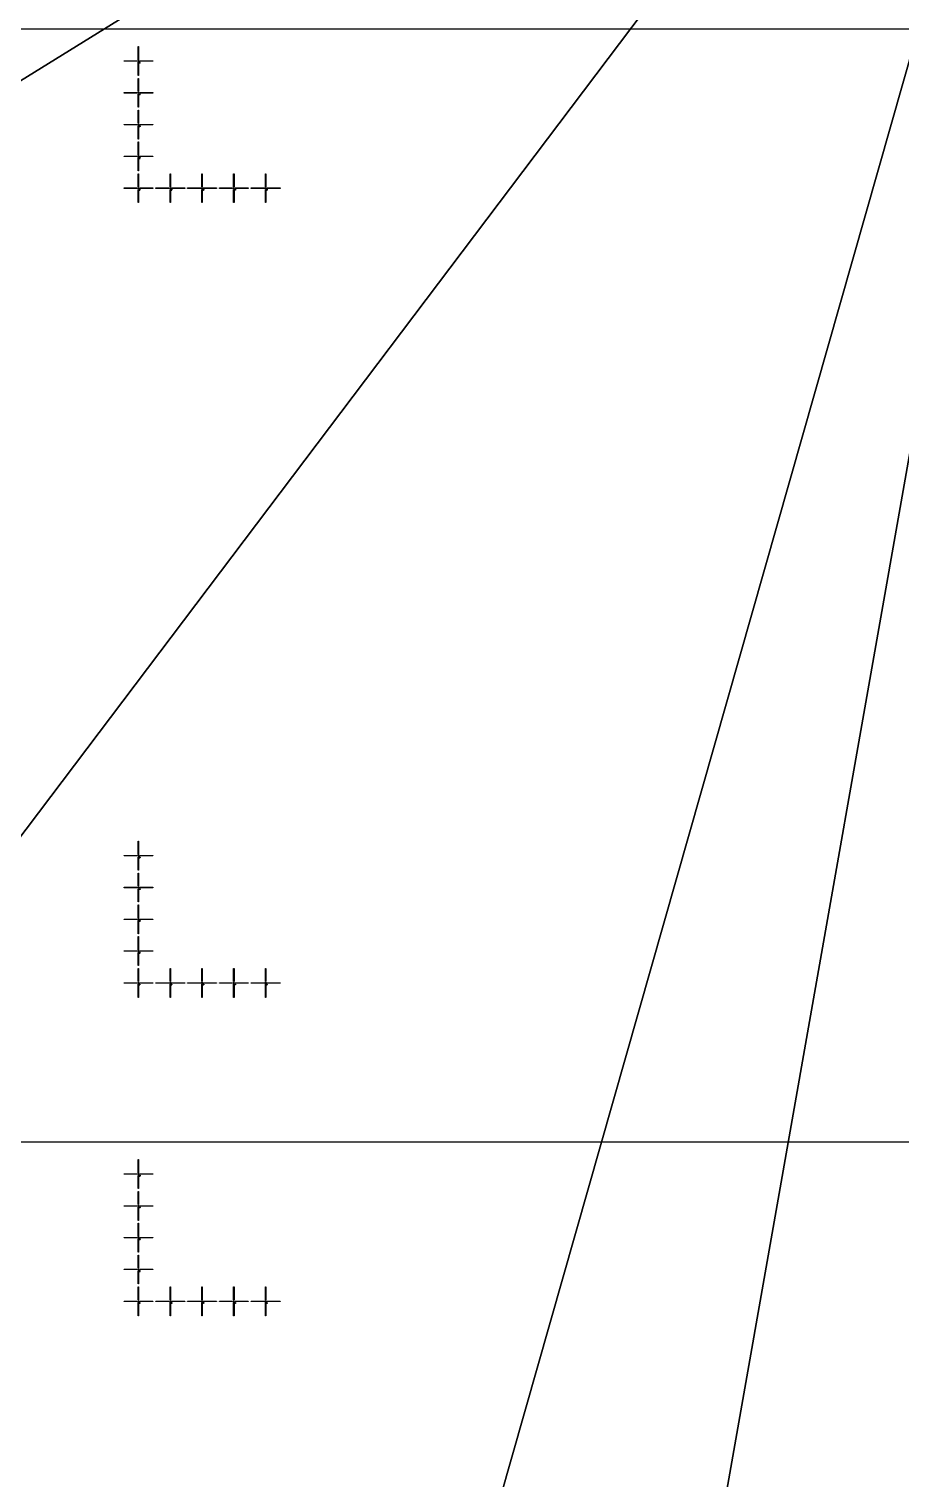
# Model space of a CAD drawing. Extents: x -25400 to 25400, y -24113 to 25400.
# Drawn here: x -6690 to -1204, y -12974 to -3852 of the extents above; entities that cross this region are included whole.
import ezdxf

# ---------------------------------------------------------------- set-up
doc = ezdxf.new("R2010")
doc.units = 0
for name, color, linetype in [('L0D0', 1, 'CONTINUOUS'), ('L1D0', 2, 'CONTINUOUS'), ('L3D0', 3, 'CONTINUOUS')]:
    doc.layers.add(name, color=color, linetype=linetype)

msp = doc.modelspace()

# ---------------------------------------------------------------- linework, layer by layer
at = {"layer": 'L0D0'}
for points in [[(0, 25400), (0, 0), (-4251.735, -24112.788), (-7983.296, -24112.788)], [(-22510.084, -4207.864), (0, 0), (-19469.972, -12055.297)], [(-19469.972, -12055.297), (0, 0), (-13800.333, -18274.595)], [(-13800.333, -18274.595), (0, 0), (-6266.882, -22025.807), (-6308.618, -22013.89), (-6350.332, -22001.893), (-6392.022, -21989.817), (-6433.69, -21977.662), (-6475.334, -21965.428), (-6516.956, -21953.116), (-6558.553, -21940.724), (-6600.127, -21928.254), (-6641.678, -21915.705), (-6683.205, -21903.077), (-6724.707, -21890.37)], [(-6266.882, -22025.807), (0, 0), (2112.945, -22802.313)]]:
    msp.add_lwpolyline(points, dxfattribs=at)
msp.add_lwpolyline([(-4251.735, -24112.788), (0, 0), (4251.735, -24112.788)], close=True, dxfattribs=at)
at = {"layer": 'L1D0'}
for points in [[(-6002.75, -4045.15), (-6002.75, -3962.15), (-6000.25, -3962.15), (-6000.25, -4045.15)], [(-6092.5, -4054.4), (-6092.5, -4051.9), (-6009.5, -4051.9), (-6009.5, -4054.4)], [(-6001.7, -4058.15), (-6001.7, -4053.35), (-6006.5, -4053.35), (-6006.5, -4052.95), (-6001.7, -4052.95), (-6001.7, -4048.15), (-6001.3, -4048.15), (-6001.3, -4052.95), (-5996.5, -4052.95), (-5996.5, -4053.35), (-6001.3, -4053.35), (-6001.3, -4058.15)], [(-6002.75, -4144.15), (-6002.75, -4061.15), (-6000.25, -4061.15), (-6000.25, -4144.15)], [(-5995.5, -4063.706), (-5995.5, -4060.15), (-5991.056, -4060.15), (-5991.056, -4061.039), (-5994.611, -4061.039), (-5994.611, -4062.817), (-5991.944, -4062.817), (-5991.944, -4063.706)], [(-5995.5, -4066.372), (-5995.5, -4065.483), (-5991.944, -4065.483), (-5991.944, -4066.372)], [(-5993.5, -4054.4), (-5993.5, -4051.9), (-5910.5, -4051.9), (-5910.5, -4054.4)], [(-5991.944, -4065.483), (-5991.944, -4063.706), (-5991.056, -4063.706), (-5991.056, -4065.483)], [(-6002.75, -4245.15), (-6002.75, -4162.15), (-6000.25, -4162.15), (-6000.25, -4245.15)], [(-6092.5, -4254.4), (-6092.5, -4251.9), (-6009.5, -4251.9), (-6009.5, -4254.4)], [(-6001.7, -4258.15), (-6001.7, -4253.35), (-6006.5, -4253.35), (-6006.5, -4252.95), (-6001.7, -4252.95), (-6001.7, -4248.15), (-6001.3, -4248.15), (-6001.3, -4252.95), (-5996.5, -4252.95), (-5996.5, -4253.35), (-6001.3, -4253.35), (-6001.3, -4258.15)], [(-6002.75, -4344.15), (-6002.75, -4261.15), (-6000.25, -4261.15), (-6000.25, -4344.15)], [(-5992.833, -4266.372), (-5992.833, -4264.594), (-5995.5, -4264.594), (-5995.5, -4262.817), (-5994.611, -4262.817), (-5994.611, -4263.706), (-5992.833, -4263.706), (-5992.833, -4261.039), (-5993.722, -4261.039), (-5993.722, -4260.15), (-5991.944, -4260.15), (-5991.944, -4263.706), (-5991.056, -4263.706), (-5991.056, -4264.594), (-5991.944, -4264.594), (-5991.944, -4266.372)], [(-5994.611, -4262.817), (-5994.611, -4261.039), (-5993.722, -4261.039), (-5993.722, -4262.817)], [(-5993.5, -4254.4), (-5993.5, -4251.9), (-5910.5, -4251.9), (-5910.5, -4254.4)], [(-6002.75, -4445.15), (-6002.75, -4362.15), (-6000.25, -4362.15), (-6000.25, -4445.15)], [(-6092.5, -4454.4), (-6092.5, -4451.9), (-6009.5, -4451.9), (-6009.5, -4454.4)], [(-6001.7, -4458.15), (-6001.7, -4453.35), (-6006.5, -4453.35), (-6006.5, -4452.95), (-6001.7, -4452.95), (-6001.7, -4448.15), (-6001.3, -4448.15), (-6001.3, -4452.95), (-5996.5, -4452.95), (-5996.5, -4453.35), (-6001.3, -4453.35), (-6001.3, -4458.15)], [(-6002.75, -4544.15), (-6002.75, -4461.15), (-6000.25, -4461.15), (-6000.25, -4544.15)], [(-5995.5, -4461.039), (-5995.5, -4460.15), (-5991.944, -4460.15), (-5991.944, -4461.039)], [(-5995.5, -4466.372), (-5995.5, -4465.483), (-5991.944, -4465.483), (-5991.944, -4466.372)], [(-5994.611, -4463.706), (-5994.611, -4462.817), (-5991.944, -4462.817), (-5991.944, -4463.706)], [(-5993.5, -4454.4), (-5993.5, -4451.9), (-5910.5, -4451.9), (-5910.5, -4454.4)], [(-5991.944, -4462.817), (-5991.944, -4461.039), (-5991.056, -4461.039), (-5991.056, -4462.817)], [(-5991.944, -4465.483), (-5991.944, -4463.706), (-5991.056, -4463.706), (-5991.056, -4465.483)], [(-6092.5, -4654.4), (-6092.5, -4651.9), (-6009.5, -4651.9), (-6009.5, -4654.4)], [(-6001.7, -4658.15), (-6001.7, -4653.35), (-6006.5, -4653.35), (-6006.5, -4652.95), (-6001.7, -4652.95), (-6001.7, -4648.15), (-6001.3, -4648.15), (-6001.3, -4652.95), (-5996.5, -4652.95), (-5996.5, -4653.35), (-6001.3, -4653.35), (-6001.3, -4658.15)], [(-6002.75, -4645.15), (-6002.75, -4562.15), (-6000.25, -4562.15), (-6000.25, -4645.15)], [(-5993.5, -4654.4), (-5993.5, -4651.9), (-5910.5, -4651.9), (-5910.5, -4654.4)], [(-6002.75, -4744.15), (-6002.75, -4661.15), (-6000.25, -4661.15), (-6000.25, -4744.15)], [(-5995.5, -4661.928), (-5995.5, -4661.039), (-5994.611, -4661.039), (-5994.611, -4661.928)], [(-5995.5, -4666.372), (-5995.5, -4664.594), (-5994.611, -4664.594), (-5994.611, -4665.483), (-5991.056, -4665.483), (-5991.056, -4666.372)], [(-5994.611, -4661.039), (-5994.611, -4660.15), (-5991.944, -4660.15), (-5991.944, -4661.039)], [(-5994.611, -4664.594), (-5994.611, -4663.706), (-5992.833, -4663.706), (-5992.833, -4664.594)], [(-5992.833, -4663.706), (-5992.833, -4662.817), (-5991.944, -4662.817), (-5991.944, -4663.706)], [(-5991.944, -4662.817), (-5991.944, -4661.039), (-5991.056, -4661.039), (-5991.056, -4662.817)], [(-6002.75, -4845.15), (-6002.75, -4762.15), (-6000.25, -4762.15), (-6000.25, -4845.15)], [(-5802.75, -4845.15), (-5802.75, -4762.15), (-5800.25, -4762.15), (-5800.25, -4845.15)], [(-5602.75, -4845.15), (-5602.75, -4762.15), (-5600.25, -4762.15), (-5600.25, -4845.15)], [(-5402.75, -4845.15), (-5402.75, -4762.15), (-5400.25, -4762.15), (-5400.25, -4845.15)], [(-5202.75, -4845.15), (-5202.75, -4762.15), (-5200.25, -4762.15), (-5200.25, -4845.15)], [(-6092.5, -4854.4), (-6092.5, -4851.9), (-6009.5, -4851.9), (-6009.5, -4854.4)], [(-6001.7, -4858.15), (-6001.7, -4853.35), (-6006.5, -4853.35), (-6006.5, -4852.95), (-6001.7, -4852.95), (-6001.7, -4848.15), (-6001.3, -4848.15), (-6001.3, -4852.95), (-5996.5, -4852.95), (-5996.5, -4853.35), (-6001.3, -4853.35), (-6001.3, -4858.15)], [(-6002.75, -4944.15), (-6002.75, -4861.15), (-6000.25, -4861.15), (-6000.25, -4944.15)], [(-5994.611, -4866.372), (-5994.611, -4865.483), (-5993.722, -4865.483), (-5993.722, -4861.928), (-5994.611, -4861.928), (-5994.611, -4861.039), (-5993.722, -4861.039), (-5993.722, -4860.15), (-5992.833, -4860.15), (-5992.833, -4865.483), (-5991.944, -4865.483), (-5991.944, -4866.372)], [(-5993.5, -4854.4), (-5993.5, -4851.9), (-5910.5, -4851.9), (-5910.5, -4854.4)], [(-5892.5, -4854.4), (-5892.5, -4851.9), (-5809.5, -4851.9), (-5809.5, -4854.4)], [(-5801.7, -4858.15), (-5801.7, -4853.35), (-5806.5, -4853.35), (-5806.5, -4852.95), (-5801.7, -4852.95), (-5801.7, -4848.15), (-5801.3, -4848.15), (-5801.3, -4852.95), (-5796.5, -4852.95), (-5796.5, -4853.35), (-5801.3, -4853.35), (-5801.3, -4858.15)], [(-5802.75, -4944.15), (-5802.75, -4861.15), (-5800.25, -4861.15), (-5800.25, -4944.15)], [(-5795.5, -4861.928), (-5795.5, -4861.039), (-5794.611, -4861.039), (-5794.611, -4861.928)], [(-5795.5, -4866.372), (-5795.5, -4864.594), (-5794.611, -4864.594), (-5794.611, -4865.483), (-5791.056, -4865.483), (-5791.056, -4866.372)], [(-5794.611, -4861.039), (-5794.611, -4860.15), (-5791.944, -4860.15), (-5791.944, -4861.039)], [(-5794.611, -4864.594), (-5794.611, -4863.706), (-5792.833, -4863.706), (-5792.833, -4864.594)], [(-5793.5, -4854.4), (-5793.5, -4851.9), (-5710.5, -4851.9), (-5710.5, -4854.4)], [(-5792.833, -4863.706), (-5792.833, -4862.817), (-5791.944, -4862.817), (-5791.944, -4863.706)], [(-5791.944, -4862.817), (-5791.944, -4861.039), (-5791.056, -4861.039), (-5791.056, -4862.817)], [(-5692.5, -4854.4), (-5692.5, -4851.9), (-5609.5, -4851.9), (-5609.5, -4854.4)], [(-5601.7, -4858.15), (-5601.7, -4853.35), (-5606.5, -4853.35), (-5606.5, -4852.95), (-5601.7, -4852.95), (-5601.7, -4848.15), (-5601.3, -4848.15), (-5601.3, -4852.95), (-5596.5, -4852.95), (-5596.5, -4853.35), (-5601.3, -4853.35), (-5601.3, -4858.15)], [(-5602.75, -4944.15), (-5602.75, -4861.15), (-5600.25, -4861.15), (-5600.25, -4944.15)], [(-5595.5, -4861.039), (-5595.5, -4860.15), (-5591.944, -4860.15), (-5591.944, -4861.039)], [(-5595.5, -4866.372), (-5595.5, -4865.483), (-5591.944, -4865.483), (-5591.944, -4866.372)], [(-5594.611, -4863.706), (-5594.611, -4862.817), (-5591.944, -4862.817), (-5591.944, -4863.706)], [(-5593.5, -4854.4), (-5593.5, -4851.9), (-5510.5, -4851.9), (-5510.5, -4854.4)], [(-5591.944, -4862.817), (-5591.944, -4861.039), (-5591.056, -4861.039), (-5591.056, -4862.817)], [(-5591.944, -4865.483), (-5591.944, -4863.706), (-5591.056, -4863.706), (-5591.056, -4865.483)], [(-5492.5, -4854.4), (-5492.5, -4851.9), (-5409.5, -4851.9), (-5409.5, -4854.4)], [(-5401.7, -4858.15), (-5401.7, -4853.35), (-5406.5, -4853.35), (-5406.5, -4852.95), (-5401.7, -4852.95), (-5401.7, -4848.15), (-5401.3, -4848.15), (-5401.3, -4852.95), (-5396.5, -4852.95), (-5396.5, -4853.35), (-5401.3, -4853.35), (-5401.3, -4858.15)], [(-5402.75, -4944.15), (-5402.75, -4861.15), (-5400.25, -4861.15), (-5400.25, -4944.15)], [(-5392.833, -4866.372), (-5392.833, -4864.594), (-5395.5, -4864.594), (-5395.5, -4862.817), (-5394.611, -4862.817), (-5394.611, -4863.706), (-5392.833, -4863.706), (-5392.833, -4861.039), (-5393.722, -4861.039), (-5393.722, -4860.15), (-5391.944, -4860.15), (-5391.944, -4863.706), (-5391.056, -4863.706), (-5391.056, -4864.594), (-5391.944, -4864.594), (-5391.944, -4866.372)], [(-5394.611, -4862.817), (-5394.611, -4861.039), (-5393.722, -4861.039), (-5393.722, -4862.817)], [(-5393.5, -4854.4), (-5393.5, -4851.9), (-5310.5, -4851.9), (-5310.5, -4854.4)], [(-5292.5, -4854.4), (-5292.5, -4851.9), (-5209.5, -4851.9), (-5209.5, -4854.4)], [(-5201.7, -4858.15), (-5201.7, -4853.35), (-5206.5, -4853.35), (-5206.5, -4852.95), (-5201.7, -4852.95), (-5201.7, -4848.15), (-5201.3, -4848.15), (-5201.3, -4852.95), (-5196.5, -4852.95), (-5196.5, -4853.35), (-5201.3, -4853.35), (-5201.3, -4858.15)], [(-5202.75, -4944.15), (-5202.75, -4861.15), (-5200.25, -4861.15), (-5200.25, -4944.15)], [(-5195.5, -4863.706), (-5195.5, -4860.15), (-5191.056, -4860.15), (-5191.056, -4861.039), (-5194.611, -4861.039), (-5194.611, -4862.817), (-5191.944, -4862.817), (-5191.944, -4863.706)], [(-5195.5, -4866.372), (-5195.5, -4865.483), (-5191.944, -4865.483), (-5191.944, -4866.372)], [(-5193.5, -4854.4), (-5193.5, -4851.9), (-5110.5, -4851.9), (-5110.5, -4854.4)], [(-5191.944, -4865.483), (-5191.944, -4863.706), (-5191.056, -4863.706), (-5191.056, -4865.483)], [(-6002.75, -9045.15), (-6002.75, -8962.15), (-6000.25, -8962.15), (-6000.25, -9045.15)], [(-6092.5, -9054.4), (-6092.5, -9051.9), (-6009.5, -9051.9), (-6009.5, -9054.4)], [(-6001.7, -9058.15), (-6001.7, -9053.35), (-6006.5, -9053.35), (-6006.5, -9052.95), (-6001.7, -9052.95), (-6001.7, -9048.15), (-6001.3, -9048.15), (-6001.3, -9052.95), (-5996.5, -9052.95), (-5996.5, -9053.35), (-6001.3, -9053.35), (-6001.3, -9058.15)], [(-6002.75, -9144.15), (-6002.75, -9061.15), (-6000.25, -9061.15), (-6000.25, -9144.15)], [(-5995.5, -9063.706), (-5995.5, -9060.15), (-5991.056, -9060.15), (-5991.056, -9061.039), (-5994.611, -9061.039), (-5994.611, -9062.817), (-5991.944, -9062.817), (-5991.944, -9063.706)], [(-5995.5, -9066.372), (-5995.5, -9065.483), (-5991.944, -9065.483), (-5991.944, -9066.372)], [(-5993.5, -9054.4), (-5993.5, -9051.9), (-5910.5, -9051.9), (-5910.5, -9054.4)], [(-5991.944, -9065.483), (-5991.944, -9063.706), (-5991.056, -9063.706), (-5991.056, -9065.483)], [(-6002.75, -9245.15), (-6002.75, -9162.15), (-6000.25, -9162.15), (-6000.25, -9245.15)], [(-6092.5, -9254.4), (-6092.5, -9251.9), (-6009.5, -9251.9), (-6009.5, -9254.4)], [(-6001.7, -9258.15), (-6001.7, -9253.35), (-6006.5, -9253.35), (-6006.5, -9252.95), (-6001.7, -9252.95), (-6001.7, -9248.15), (-6001.3, -9248.15), (-6001.3, -9252.95), (-5996.5, -9252.95), (-5996.5, -9253.35), (-6001.3, -9253.35), (-6001.3, -9258.15)], [(-6002.75, -9344.15), (-6002.75, -9261.15), (-6000.25, -9261.15), (-6000.25, -9344.15)], [(-5992.833, -9266.372), (-5992.833, -9264.594), (-5995.5, -9264.594), (-5995.5, -9262.817), (-5994.611, -9262.817), (-5994.611, -9263.706), (-5992.833, -9263.706), (-5992.833, -9261.039), (-5993.722, -9261.039), (-5993.722, -9260.15), (-5991.944, -9260.15), (-5991.944, -9263.706), (-5991.056, -9263.706), (-5991.056, -9264.594), (-5991.944, -9264.594), (-5991.944, -9266.372)], [(-5994.611, -9262.817), (-5994.611, -9261.039), (-5993.722, -9261.039), (-5993.722, -9262.817)], [(-5993.5, -9254.4), (-5993.5, -9251.9), (-5910.5, -9251.9), (-5910.5, -9254.4)], [(-6002.75, -9445.15), (-6002.75, -9362.15), (-6000.25, -9362.15), (-6000.25, -9445.15)], [(-6092.5, -9454.4), (-6092.5, -9451.9), (-6009.5, -9451.9), (-6009.5, -9454.4)], [(-6001.7, -9458.15), (-6001.7, -9453.35), (-6006.5, -9453.35), (-6006.5, -9452.95), (-6001.7, -9452.95), (-6001.7, -9448.15), (-6001.3, -9448.15), (-6001.3, -9452.95), (-5996.5, -9452.95), (-5996.5, -9453.35), (-6001.3, -9453.35), (-6001.3, -9458.15)], [(-6002.75, -9544.15), (-6002.75, -9461.15), (-6000.25, -9461.15), (-6000.25, -9544.15)], [(-5995.5, -9461.039), (-5995.5, -9460.15), (-5991.944, -9460.15), (-5991.944, -9461.039)], [(-5995.5, -9466.372), (-5995.5, -9465.483), (-5991.944, -9465.483), (-5991.944, -9466.372)], [(-5994.611, -9463.706), (-5994.611, -9462.817), (-5991.944, -9462.817), (-5991.944, -9463.706)], [(-5993.5, -9454.4), (-5993.5, -9451.9), (-5910.5, -9451.9), (-5910.5, -9454.4)], [(-5991.944, -9462.817), (-5991.944, -9461.039), (-5991.056, -9461.039), (-5991.056, -9462.817)], [(-5991.944, -9465.483), (-5991.944, -9463.706), (-5991.056, -9463.706), (-5991.056, -9465.483)], [(-6002.75, -9645.15), (-6002.75, -9562.15), (-6000.25, -9562.15), (-6000.25, -9645.15)], [(-6092.5, -9654.4), (-6092.5, -9651.9), (-6009.5, -9651.9), (-6009.5, -9654.4)], [(-6001.7, -9658.15), (-6001.7, -9653.35), (-6006.5, -9653.35), (-6006.5, -9652.95), (-6001.7, -9652.95), (-6001.7, -9648.15), (-6001.3, -9648.15), (-6001.3, -9652.95), (-5996.5, -9652.95), (-5996.5, -9653.35), (-6001.3, -9653.35), (-6001.3, -9658.15)], [(-6002.75, -9744.15), (-6002.75, -9661.15), (-6000.25, -9661.15), (-6000.25, -9744.15)], [(-5995.5, -9661.928), (-5995.5, -9661.039), (-5994.611, -9661.039), (-5994.611, -9661.928)], [(-5995.5, -9666.372), (-5995.5, -9664.594), (-5994.611, -9664.594), (-5994.611, -9665.483), (-5991.056, -9665.483), (-5991.056, -9666.372)], [(-5994.611, -9661.039), (-5994.611, -9660.15), (-5991.944, -9660.15), (-5991.944, -9661.039)], [(-5994.611, -9664.594), (-5994.611, -9663.706), (-5992.833, -9663.706), (-5992.833, -9664.594)], [(-5993.5, -9654.4), (-5993.5, -9651.9), (-5910.5, -9651.9), (-5910.5, -9654.4)], [(-5992.833, -9663.706), (-5992.833, -9662.817), (-5991.944, -9662.817), (-5991.944, -9663.706)], [(-5991.944, -9662.817), (-5991.944, -9661.039), (-5991.056, -9661.039), (-5991.056, -9662.817)], [(-6092.5, -9854.4), (-6092.5, -9851.9), (-6009.5, -9851.9), (-6009.5, -9854.4)], [(-6001.7, -9858.15), (-6001.7, -9853.35), (-6006.5, -9853.35), (-6006.5, -9852.95), (-6001.7, -9852.95), (-6001.7, -9848.15), (-6001.3, -9848.15), (-6001.3, -9852.95), (-5996.5, -9852.95), (-5996.5, -9853.35), (-6001.3, -9853.35), (-6001.3, -9858.15)], [(-6002.75, -9845.15), (-6002.75, -9762.15), (-6000.25, -9762.15), (-6000.25, -9845.15)], [(-5993.5, -9854.4), (-5993.5, -9851.9), (-5910.5, -9851.9), (-5910.5, -9854.4)], [(-5892.5, -9854.4), (-5892.5, -9851.9), (-5809.5, -9851.9), (-5809.5, -9854.4)], [(-5801.7, -9858.15), (-5801.7, -9853.35), (-5806.5, -9853.35), (-5806.5, -9852.95), (-5801.7, -9852.95), (-5801.7, -9848.15), (-5801.3, -9848.15), (-5801.3, -9852.95), (-5796.5, -9852.95), (-5796.5, -9853.35), (-5801.3, -9853.35), (-5801.3, -9858.15)], [(-5802.75, -9845.15), (-5802.75, -9762.15), (-5800.25, -9762.15), (-5800.25, -9845.15)], [(-5793.5, -9854.4), (-5793.5, -9851.9), (-5710.5, -9851.9), (-5710.5, -9854.4)], [(-5692.5, -9854.4), (-5692.5, -9851.9), (-5609.5, -9851.9), (-5609.5, -9854.4)], [(-5601.7, -9858.15), (-5601.7, -9853.35), (-5606.5, -9853.35), (-5606.5, -9852.95), (-5601.7, -9852.95), (-5601.7, -9848.15), (-5601.3, -9848.15), (-5601.3, -9852.95), (-5596.5, -9852.95), (-5596.5, -9853.35), (-5601.3, -9853.35), (-5601.3, -9858.15)], [(-5602.75, -9845.15), (-5602.75, -9762.15), (-5600.25, -9762.15), (-5600.25, -9845.15)], [(-5593.5, -9854.4), (-5593.5, -9851.9), (-5510.5, -9851.9), (-5510.5, -9854.4)], [(-5492.5, -9854.4), (-5492.5, -9851.9), (-5409.5, -9851.9), (-5409.5, -9854.4)], [(-5401.7, -9858.15), (-5401.7, -9853.35), (-5406.5, -9853.35), (-5406.5, -9852.95), (-5401.7, -9852.95), (-5401.7, -9848.15), (-5401.3, -9848.15), (-5401.3, -9852.95), (-5396.5, -9852.95), (-5396.5, -9853.35), (-5401.3, -9853.35), (-5401.3, -9858.15)], [(-5402.75, -9845.15), (-5402.75, -9762.15), (-5400.25, -9762.15), (-5400.25, -9845.15)], [(-5393.5, -9854.4), (-5393.5, -9851.9), (-5310.5, -9851.9), (-5310.5, -9854.4)], [(-5292.5, -9854.4), (-5292.5, -9851.9), (-5209.5, -9851.9), (-5209.5, -9854.4)], [(-5201.7, -9858.15), (-5201.7, -9853.35), (-5206.5, -9853.35), (-5206.5, -9852.95), (-5201.7, -9852.95), (-5201.7, -9848.15), (-5201.3, -9848.15), (-5201.3, -9852.95), (-5196.5, -9852.95), (-5196.5, -9853.35), (-5201.3, -9853.35), (-5201.3, -9858.15)], [(-5202.75, -9845.15), (-5202.75, -9762.15), (-5200.25, -9762.15), (-5200.25, -9845.15)], [(-5193.5, -9854.4), (-5193.5, -9851.9), (-5110.5, -9851.9), (-5110.5, -9854.4)], [(-6002.75, -9944.15), (-6002.75, -9861.15), (-6000.25, -9861.15), (-6000.25, -9944.15)], [(-5994.611, -9866.372), (-5994.611, -9865.483), (-5993.722, -9865.483), (-5993.722, -9861.928), (-5994.611, -9861.928), (-5994.611, -9861.039), (-5993.722, -9861.039), (-5993.722, -9860.15), (-5992.833, -9860.15), (-5992.833, -9865.483), (-5991.944, -9865.483), (-5991.944, -9866.372)], [(-5802.75, -9944.15), (-5802.75, -9861.15), (-5800.25, -9861.15), (-5800.25, -9944.15)], [(-5795.5, -9861.928), (-5795.5, -9861.039), (-5794.611, -9861.039), (-5794.611, -9861.928)], [(-5795.5, -9866.372), (-5795.5, -9864.594), (-5794.611, -9864.594), (-5794.611, -9865.483), (-5791.056, -9865.483), (-5791.056, -9866.372)], [(-5794.611, -9861.039), (-5794.611, -9860.15), (-5791.944, -9860.15), (-5791.944, -9861.039)], [(-5794.611, -9864.594), (-5794.611, -9863.706), (-5792.833, -9863.706), (-5792.833, -9864.594)], [(-5792.833, -9863.706), (-5792.833, -9862.817), (-5791.944, -9862.817), (-5791.944, -9863.706)], [(-5791.944, -9862.817), (-5791.944, -9861.039), (-5791.056, -9861.039), (-5791.056, -9862.817)], [(-5602.75, -9944.15), (-5602.75, -9861.15), (-5600.25, -9861.15), (-5600.25, -9944.15)], [(-5595.5, -9861.039), (-5595.5, -9860.15), (-5591.944, -9860.15), (-5591.944, -9861.039)], [(-5595.5, -9866.372), (-5595.5, -9865.483), (-5591.944, -9865.483), (-5591.944, -9866.372)], [(-5594.611, -9863.706), (-5594.611, -9862.817), (-5591.944, -9862.817), (-5591.944, -9863.706)], [(-5591.944, -9862.817), (-5591.944, -9861.039), (-5591.056, -9861.039), (-5591.056, -9862.817)], [(-5591.944, -9865.483), (-5591.944, -9863.706), (-5591.056, -9863.706), (-5591.056, -9865.483)], [(-5402.75, -9944.15), (-5402.75, -9861.15), (-5400.25, -9861.15), (-5400.25, -9944.15)], [(-5392.833, -9866.372), (-5392.833, -9864.594), (-5395.5, -9864.594), (-5395.5, -9862.817), (-5394.611, -9862.817), (-5394.611, -9863.706), (-5392.833, -9863.706), (-5392.833, -9861.039), (-5393.722, -9861.039), (-5393.722, -9860.15), (-5391.944, -9860.15), (-5391.944, -9863.706), (-5391.056, -9863.706), (-5391.056, -9864.594), (-5391.944, -9864.594), (-5391.944, -9866.372)], [(-5394.611, -9862.817), (-5394.611, -9861.039), (-5393.722, -9861.039), (-5393.722, -9862.817)], [(-5202.75, -9944.15), (-5202.75, -9861.15), (-5200.25, -9861.15), (-5200.25, -9944.15)], [(-5195.5, -9863.706), (-5195.5, -9860.15), (-5191.056, -9860.15), (-5191.056, -9861.039), (-5194.611, -9861.039), (-5194.611, -9862.817), (-5191.944, -9862.817), (-5191.944, -9863.706)], [(-5195.5, -9866.372), (-5195.5, -9865.483), (-5191.944, -9865.483), (-5191.944, -9866.372)], [(-5191.944, -9865.483), (-5191.944, -9863.706), (-5191.056, -9863.706), (-5191.056, -9865.483)], [(-6002.75, -11048.15), (-6002.75, -10965.15), (-6000.25, -10965.15), (-6000.25, -11048.15)], [(-6092.5, -11057.4), (-6092.5, -11054.9), (-6009.5, -11054.9), (-6009.5, -11057.4)], [(-6001.7, -11061.15), (-6001.7, -11056.35), (-6006.5, -11056.35), (-6006.5, -11055.95), (-6001.7, -11055.95), (-6001.7, -11051.15), (-6001.3, -11051.15), (-6001.3, -11055.95), (-5996.5, -11055.95), (-5996.5, -11056.35), (-6001.3, -11056.35), (-6001.3, -11061.15)], [(-6002.75, -11147.15), (-6002.75, -11064.15), (-6000.25, -11064.15), (-6000.25, -11147.15)], [(-5995.5, -11066.706), (-5995.5, -11063.15), (-5991.056, -11063.15), (-5991.056, -11064.039), (-5994.611, -11064.039), (-5994.611, -11065.817), (-5991.944, -11065.817), (-5991.944, -11066.706)], [(-5995.5, -11069.372), (-5995.5, -11068.483), (-5991.944, -11068.483), (-5991.944, -11069.372)], [(-5993.5, -11057.4), (-5993.5, -11054.9), (-5910.5, -11054.9), (-5910.5, -11057.4)], [(-5991.944, -11068.483), (-5991.944, -11066.706), (-5991.056, -11066.706), (-5991.056, -11068.483)], [(-6002.75, -11248.15), (-6002.75, -11165.15), (-6000.25, -11165.15), (-6000.25, -11248.15)], [(-6092.5, -11257.4), (-6092.5, -11254.9), (-6009.5, -11254.9), (-6009.5, -11257.4)], [(-6001.7, -11261.15), (-6001.7, -11256.35), (-6006.5, -11256.35), (-6006.5, -11255.95), (-6001.7, -11255.95), (-6001.7, -11251.15), (-6001.3, -11251.15), (-6001.3, -11255.95), (-5996.5, -11255.95), (-5996.5, -11256.35), (-6001.3, -11256.35), (-6001.3, -11261.15)], [(-6002.75, -11347.15), (-6002.75, -11264.15), (-6000.25, -11264.15), (-6000.25, -11347.15)], [(-5992.833, -11269.372), (-5992.833, -11267.594), (-5995.5, -11267.594), (-5995.5, -11265.817), (-5994.611, -11265.817), (-5994.611, -11266.706), (-5992.833, -11266.706), (-5992.833, -11264.039), (-5993.722, -11264.039), (-5993.722, -11263.15), (-5991.944, -11263.15), (-5991.944, -11266.706), (-5991.056, -11266.706), (-5991.056, -11267.594), (-5991.944, -11267.594), (-5991.944, -11269.372)], [(-5994.611, -11265.817), (-5994.611, -11264.039), (-5993.722, -11264.039), (-5993.722, -11265.817)], [(-5993.5, -11257.4), (-5993.5, -11254.9), (-5910.5, -11254.9), (-5910.5, -11257.4)], [(-6002.75, -11448.15), (-6002.75, -11365.15), (-6000.25, -11365.15), (-6000.25, -11448.15)], [(-6092.5, -11457.4), (-6092.5, -11454.9), (-6009.5, -11454.9), (-6009.5, -11457.4)], [(-6001.7, -11461.15), (-6001.7, -11456.35), (-6006.5, -11456.35), (-6006.5, -11455.95), (-6001.7, -11455.95), (-6001.7, -11451.15), (-6001.3, -11451.15), (-6001.3, -11455.95), (-5996.5, -11455.95), (-5996.5, -11456.35), (-6001.3, -11456.35), (-6001.3, -11461.15)], [(-6002.75, -11547.15), (-6002.75, -11464.15), (-6000.25, -11464.15), (-6000.25, -11547.15)], [(-5995.5, -11464.039), (-5995.5, -11463.15), (-5991.944, -11463.15), (-5991.944, -11464.039)], [(-5995.5, -11469.372), (-5995.5, -11468.483), (-5991.944, -11468.483), (-5991.944, -11469.372)], [(-5994.611, -11466.706), (-5994.611, -11465.817), (-5991.944, -11465.817), (-5991.944, -11466.706)], [(-5993.5, -11457.4), (-5993.5, -11454.9), (-5910.5, -11454.9), (-5910.5, -11457.4)], [(-5991.944, -11465.817), (-5991.944, -11464.039), (-5991.056, -11464.039), (-5991.056, -11465.817)], [(-5991.944, -11468.483), (-5991.944, -11466.706), (-5991.056, -11466.706), (-5991.056, -11468.483)], [(-6002.75, -11648.15), (-6002.75, -11565.15), (-6000.25, -11565.15), (-6000.25, -11648.15)], [(-6092.5, -11657.4), (-6092.5, -11654.9), (-6009.5, -11654.9), (-6009.5, -11657.4)], [(-6001.7, -11661.15), (-6001.7, -11656.35), (-6006.5, -11656.35), (-6006.5, -11655.95), (-6001.7, -11655.95), (-6001.7, -11651.15), (-6001.3, -11651.15), (-6001.3, -11655.95), (-5996.5, -11655.95), (-5996.5, -11656.35), (-6001.3, -11656.35), (-6001.3, -11661.15)], [(-6002.75, -11747.15), (-6002.75, -11664.15), (-6000.25, -11664.15), (-6000.25, -11747.15)], [(-5995.5, -11664.928), (-5995.5, -11664.039), (-5994.611, -11664.039), (-5994.611, -11664.928)], [(-5995.5, -11669.372), (-5995.5, -11667.594), (-5994.611, -11667.594), (-5994.611, -11668.483), (-5991.056, -11668.483), (-5991.056, -11669.372)], [(-5994.611, -11664.039), (-5994.611, -11663.15), (-5991.944, -11663.15), (-5991.944, -11664.039)], [(-5994.611, -11667.594), (-5994.611, -11666.706), (-5992.833, -11666.706), (-5992.833, -11667.594)], [(-5993.5, -11657.4), (-5993.5, -11654.9), (-5910.5, -11654.9), (-5910.5, -11657.4)], [(-5992.833, -11666.706), (-5992.833, -11665.817), (-5991.944, -11665.817), (-5991.944, -11666.706)], [(-5991.944, -11665.817), (-5991.944, -11664.039), (-5991.056, -11664.039), (-5991.056, -11665.817)], [(-6002.75, -11848.15), (-6002.75, -11765.15), (-6000.25, -11765.15), (-6000.25, -11848.15)], [(-5802.75, -11848.15), (-5802.75, -11765.15), (-5800.25, -11765.15), (-5800.25, -11848.15)], [(-5602.75, -11848.15), (-5602.75, -11765.15), (-5600.25, -11765.15), (-5600.25, -11848.15)], [(-5402.75, -11848.15), (-5402.75, -11765.15), (-5400.25, -11765.15), (-5400.25, -11848.15)], [(-5202.75, -11848.15), (-5202.75, -11765.15), (-5200.25, -11765.15), (-5200.25, -11848.15)], [(-6092.5, -11857.4), (-6092.5, -11854.9), (-6009.5, -11854.9), (-6009.5, -11857.4)], [(-6001.7, -11861.15), (-6001.7, -11856.35), (-6006.5, -11856.35), (-6006.5, -11855.95), (-6001.7, -11855.95), (-6001.7, -11851.15), (-6001.3, -11851.15), (-6001.3, -11855.95), (-5996.5, -11855.95), (-5996.5, -11856.35), (-6001.3, -11856.35), (-6001.3, -11861.15)], [(-5993.5, -11857.4), (-5993.5, -11854.9), (-5910.5, -11854.9), (-5910.5, -11857.4)], [(-5892.5, -11857.4), (-5892.5, -11854.9), (-5809.5, -11854.9), (-5809.5, -11857.4)], [(-5801.7, -11861.15), (-5801.7, -11856.35), (-5806.5, -11856.35), (-5806.5, -11855.95), (-5801.7, -11855.95), (-5801.7, -11851.15), (-5801.3, -11851.15), (-5801.3, -11855.95), (-5796.5, -11855.95), (-5796.5, -11856.35), (-5801.3, -11856.35), (-5801.3, -11861.15)], [(-5793.5, -11857.4), (-5793.5, -11854.9), (-5710.5, -11854.9), (-5710.5, -11857.4)], [(-5692.5, -11857.4), (-5692.5, -11854.9), (-5609.5, -11854.9), (-5609.5, -11857.4)], [(-5601.7, -11861.15), (-5601.7, -11856.35), (-5606.5, -11856.35), (-5606.5, -11855.95), (-5601.7, -11855.95), (-5601.7, -11851.15), (-5601.3, -11851.15), (-5601.3, -11855.95), (-5596.5, -11855.95), (-5596.5, -11856.35), (-5601.3, -11856.35), (-5601.3, -11861.15)], [(-5593.5, -11857.4), (-5593.5, -11854.9), (-5510.5, -11854.9), (-5510.5, -11857.4)], [(-5492.5, -11857.4), (-5492.5, -11854.9), (-5409.5, -11854.9), (-5409.5, -11857.4)], [(-5401.7, -11861.15), (-5401.7, -11856.35), (-5406.5, -11856.35), (-5406.5, -11855.95), (-5401.7, -11855.95), (-5401.7, -11851.15), (-5401.3, -11851.15), (-5401.3, -11855.95), (-5396.5, -11855.95), (-5396.5, -11856.35), (-5401.3, -11856.35), (-5401.3, -11861.15)], [(-5393.5, -11857.4), (-5393.5, -11854.9), (-5310.5, -11854.9), (-5310.5, -11857.4)], [(-5292.5, -11857.4), (-5292.5, -11854.9), (-5209.5, -11854.9), (-5209.5, -11857.4)], [(-5201.7, -11861.15), (-5201.7, -11856.35), (-5206.5, -11856.35), (-5206.5, -11855.95), (-5201.7, -11855.95), (-5201.7, -11851.15), (-5201.3, -11851.15), (-5201.3, -11855.95), (-5196.5, -11855.95), (-5196.5, -11856.35), (-5201.3, -11856.35), (-5201.3, -11861.15)], [(-5193.5, -11857.4), (-5193.5, -11854.9), (-5110.5, -11854.9), (-5110.5, -11857.4)], [(-6002.75, -11947.15), (-6002.75, -11864.15), (-6000.25, -11864.15), (-6000.25, -11947.15)], [(-5994.611, -11869.372), (-5994.611, -11868.483), (-5993.722, -11868.483), (-5993.722, -11864.928), (-5994.611, -11864.928), (-5994.611, -11864.039), (-5993.722, -11864.039), (-5993.722, -11863.15), (-5992.833, -11863.15), (-5992.833, -11868.483), (-5991.944, -11868.483), (-5991.944, -11869.372)], [(-5802.75, -11947.15), (-5802.75, -11864.15), (-5800.25, -11864.15), (-5800.25, -11947.15)], [(-5795.5, -11864.928), (-5795.5, -11864.039), (-5794.611, -11864.039), (-5794.611, -11864.928)], [(-5795.5, -11869.372), (-5795.5, -11867.594), (-5794.611, -11867.594), (-5794.611, -11868.483), (-5791.056, -11868.483), (-5791.056, -11869.372)], [(-5794.611, -11864.039), (-5794.611, -11863.15), (-5791.944, -11863.15), (-5791.944, -11864.039)], [(-5794.611, -11867.594), (-5794.611, -11866.706), (-5792.833, -11866.706), (-5792.833, -11867.594)], [(-5792.833, -11866.706), (-5792.833, -11865.817), (-5791.944, -11865.817), (-5791.944, -11866.706)], [(-5791.944, -11865.817), (-5791.944, -11864.039), (-5791.056, -11864.039), (-5791.056, -11865.817)], [(-5602.75, -11947.15), (-5602.75, -11864.15), (-5600.25, -11864.15), (-5600.25, -11947.15)], [(-5595.5, -11864.039), (-5595.5, -11863.15), (-5591.944, -11863.15), (-5591.944, -11864.039)], [(-5595.5, -11869.372), (-5595.5, -11868.483), (-5591.944, -11868.483), (-5591.944, -11869.372)], [(-5594.611, -11866.706), (-5594.611, -11865.817), (-5591.944, -11865.817), (-5591.944, -11866.706)], [(-5591.944, -11865.817), (-5591.944, -11864.039), (-5591.056, -11864.039), (-5591.056, -11865.817)], [(-5591.944, -11868.483), (-5591.944, -11866.706), (-5591.056, -11866.706), (-5591.056, -11868.483)], [(-5402.75, -11947.15), (-5402.75, -11864.15), (-5400.25, -11864.15), (-5400.25, -11947.15)], [(-5392.833, -11869.372), (-5392.833, -11867.594), (-5395.5, -11867.594), (-5395.5, -11865.817), (-5394.611, -11865.817), (-5394.611, -11866.706), (-5392.833, -11866.706), (-5392.833, -11864.039), (-5393.722, -11864.039), (-5393.722, -11863.15), (-5391.944, -11863.15), (-5391.944, -11866.706), (-5391.056, -11866.706), (-5391.056, -11867.594), (-5391.944, -11867.594), (-5391.944, -11869.372)], [(-5394.611, -11865.817), (-5394.611, -11864.039), (-5393.722, -11864.039), (-5393.722, -11865.817)], [(-5202.75, -11947.15), (-5202.75, -11864.15), (-5200.25, -11864.15), (-5200.25, -11947.15)], [(-5195.5, -11866.706), (-5195.5, -11863.15), (-5191.056, -11863.15), (-5191.056, -11864.039), (-5194.611, -11864.039), (-5194.611, -11865.817), (-5191.944, -11865.817), (-5191.944, -11866.706)], [(-5195.5, -11869.372), (-5195.5, -11868.483), (-5191.944, -11868.483), (-5191.944, -11869.372)], [(-5191.944, -11868.483), (-5191.944, -11866.706), (-5191.056, -11866.706), (-5191.056, -11868.483)]]:
    msp.add_lwpolyline(points, close=True, dxfattribs=at)
at = {"layer": 'L3D0'}
for points in [[(-7001.5, -10853.15), (-1.5, -10853.15), (1.5, -10853.15), (7001.5, -10853.15), (7004.5, -10853.15), (14004.5, -10853.15), (14007.5, -10853.15), (21007.5, -10853.15), (21007.5, -3853.15), (14007.5, -3853.15), (14007.5, -10853.15), (14004.5, -10853.15), (14004.5, -3853.15), (7004.5, -3853.15), (7004.5, -10853.15), (7001.5, -10853.15), (7001.5, -3853.15), (1.5, -3853.15), (1.5, -10853.15), (-1.5, -10853.15), (-1.5, -3853.15), (-7001.5, -3853.15)], [(-7001.5, -17856.15), (-1.5, -17856.15), (1.5, -17856.15), (7001.5, -17856.15), (7004.5, -17856.15), (14004.5, -17856.15), (14004.5, -10856.15), (7004.5, -10856.15), (7004.5, -17856.15), (7001.5, -17856.15), (7001.5, -10856.15), (1.5, -10856.15), (1.5, -17856.15), (-1.5, -17856.15), (-1.5, -10856.15), (-7001.5, -10856.15)]]:
    msp.add_lwpolyline(points, dxfattribs=at)

doc.saveas('drawing.dxf')
